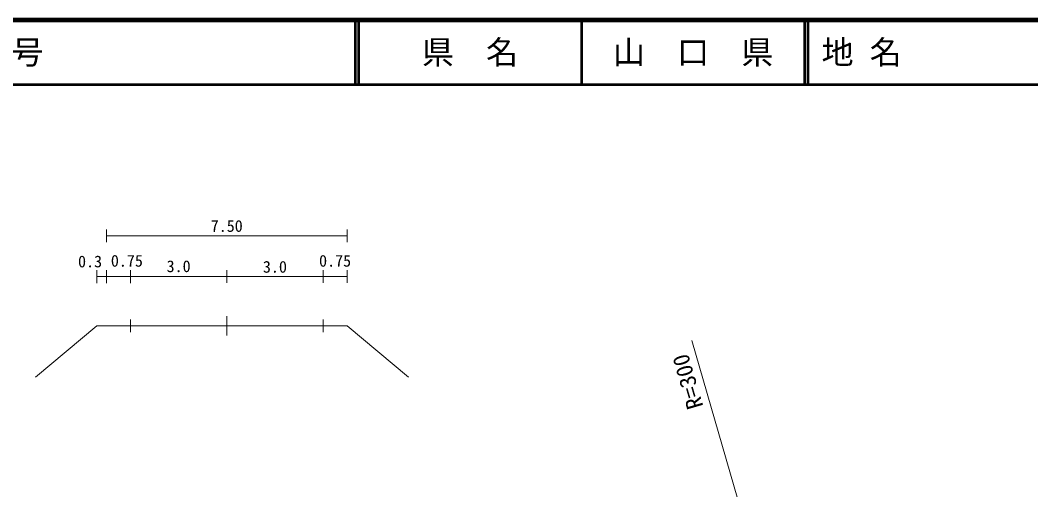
# Model space of a CAD drawing. Units: millimetres, scale not verified. Extents: x 40000 to 680000, y 20000 to 380000.
# Drawn here: x 245576 to 402975, y 306797 to 380000 of the extents above; entities that cross this region are included whole.
import ezdxf
from ezdxf.enums import TextEntityAlignment as Align

# ---------------------------------------------------------------- set-up
doc = ezdxf.new("R2010")
doc.units = ezdxf.units.MM
doc.header["$LTSCALE"] = 1000
for name, color, linetype, lineweight in [('M-STR-HTXT', 7, 'Continuous', 13), ('M-TTL', 2, 'Continuous', 140), ('M-TTL-LINE', 7, 'Continuous', 50)]:
    doc.layers.add(name, color=color, linetype=linetype, lineweight=lineweight)
doc.layers.add('M-TTL-TXT', color=7, linetype='Continuous')
doc.styles.add('ＭＳ ゴシック', font='')
doc.styles.get('ＭＳ ゴシック').set_extended_font_data('MS Gothic')

msp = doc.modelspace()

# ---------------------------------------------------------------- linework, layer by layer
at = {"layer": 'M-STR-HTXT'}
for p, q in [((259000, 345381), (258999, 347381)), ((259000, 346381), (296500, 346393)), ((296500, 345393), (296499, 347393)), ((257502, 339030), (257501, 341030)), ((257502, 340030), (259002, 340030)), ((259002, 339030), (259001, 341030)), ((259002, 340030), (262752, 340032)), ((262752, 339032), (262751, 341032)), ((262752, 340032), (277752, 340037)), ((277751, 341037), (277752, 339037)), ((277752, 340037), (292752, 340042)), ((292752, 339042), (292751, 341042)), ((292752, 340042), (296502, 340043)), ((296502, 339043), (296501, 341043)), ((277754, 333849), (277755, 330849)), ((257504, 332342), (247973, 324339)), ((257504, 332342), (296504, 332356)), ((262754, 333344), (262755, 331344)), ((292754, 333354), (292755, 331354)), ((296504, 332356), (306041, 324359)), ((350189, 330049), (367185, 271188))]:
    msp.add_line(p, q, dxfattribs=at)
at = {"layer": 'M-TTL'}
msp.add_line((680000, 380000), (40000, 380000), dxfattribs=at)
at = {"layer": 'M-TTL-LINE'}
for p, q in [((297750, 380000), (297750, 370000)), ((298250, 380000), (298250, 370000)), ((333000, 380000), (333000, 370000)), ((367750, 380000), (367750, 370000)), ((368250, 380000), (368250, 370000)), ((40000, 370000), (680000, 370000))]:
    msp.add_line(p, q, dxfattribs=at)

# ---------------------------------------------------------------- texts
at = {"layer": 'M-STR-HTXT', "style": 'ＭＳ ゴシック'}
for s, height, rotation, p in [('7.50', 1833, 0.019, (275249, 347922)), ('0.3', 1833, 0.019, (254584, 342390)), ('0.75', 1833, 0.019, (259695, 342497)), ('0.75', 1833, 0.019, (292126, 342495)), ('3.0', 1833, 0.019, (268376, 341645)), ('3.0', 1833, 0.019, (283376, 341558)), ('R=300', 2566, 106.27, (350755, 319456))]:
    msp.add_text(s, height=height, rotation=rotation, dxfattribs=at).set_placement(p, align=Align.MIDDLE_LEFT)
at = {"layer": 'M-TTL-TXT', "style": 'ＭＳ ゴシック'}
for s, p in [('一般国道262号', (216734, 375000)), ('地 名', (370380, 375000))]:
    msp.add_text(s, height=3666, dxfattribs=at).set_placement(p, align=Align.MIDDLE_LEFT)
for s, p in [('県\u3000名', (315625, 375000)), ('山\u3000口\u3000県', (350375, 375000))]:
    msp.add_text(s, height=3666, dxfattribs=at).set_placement(p, align=Align.MIDDLE_CENTER)

doc.saveas('drawing.dxf')
